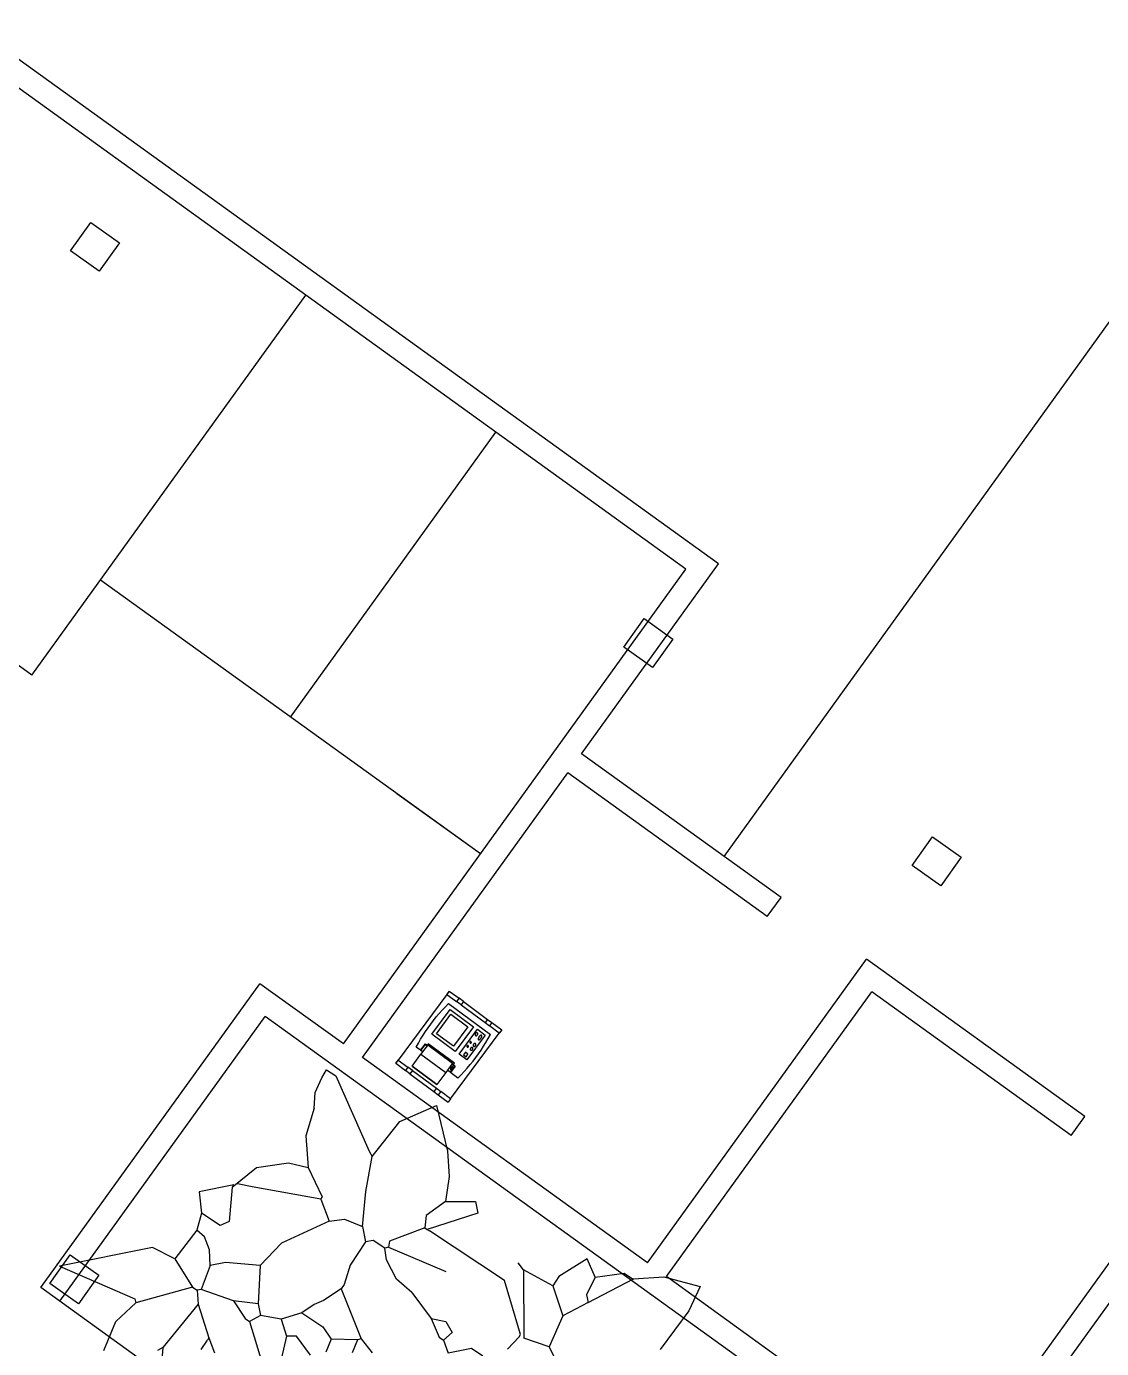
# Model space of a CAD drawing. Header units: metres. Extents: x 141303 to 146299, y 125960 to 127091.
# Drawn here: x 144671.75 to 144680.93, y 126052.54 to 126063.83 of the extents above; entities that cross this region are included whole.
import ezdxf

# ---------------------------------------------------------------- set-up
doc = ezdxf.new("R2010")
doc.units = ezdxf.units.M
doc.header["$MEASUREMENT"] = 0
for name, color, linetype in [('Edges', 7, 'Continuous'), ('FURNITURE', 6, 'Continuous'), ('Plants', 92, 'Continuous')]:
    doc.layers.add(name, color=color, linetype=linetype)
doc.layers.add('new column', color=4, linetype='Continuous', lineweight=25)
doc.layers.add('NVMI_WALL', color=7, linetype='Continuous', lineweight=30)
doc.layers.get('0').off()

# ---------------------------------------------------------------- blocks, each defined once
blk = doc.blocks.new('ECG Machine pl')
at = {"layer": 'Edges'}
for p, q in [((0.9815, 2.0533), (0.9815, 2.053)), ((1.0069, 2.0533), (0.9815, 2.0533)), ((1.0069, 2.053), (0.9815, 2.053)), ((0.9815, 2.053), (0.9815, 1.9775)), ((1.0069, 2.0533), (1.0069, 2.053)), ((1.0069, 2.053), (1.0069, 2.0521)), ((1.5106, 2.0521), (1.0069, 2.0521)), ((1.0069, 2.0521), (1.0069, 1.9775)), ((1.5106, 2.0533), (1.5106, 2.053)), ((1.536, 2.0533), (1.5106, 2.0533)), ((1.536, 2.053), (1.5106, 2.053)), ((1.5106, 2.053), (1.5106, 2.0521)), ((1.5106, 2.0521), (1.5106, 1.9775)), ((1.536, 2.0533), (1.536, 2.053)), ((1.536, 2.053), (1.536, 1.9775)), ((1.0069, 1.9775), (0.9815, 1.9775)), ((0.9815, 1.9436), (0.9815, 1.9775)), ((1.0069, 1.9436), (1.0069, 1.9775)), ((1.0274, 1.7716), (1.0274, 1.9616)), ((1.0274, 1.9616), (1.0275, 1.9616)), ((1.0275, 1.9616), (1.0275, 1.7716)), ((1.0275, 1.9616), (1.1198, 1.9616)), ((1.1198, 1.9616), (1.1198, 1.7716)), ((1.1369, 1.9616), (1.1198, 1.9616)), ((1.1369, 2.0108), (1.1647, 2.0147)), ((1.1369, 1.9778), (1.1369, 2.0108)), ((1.1369, 1.9748), (1.1369, 1.9778)), ((1.1369, 1.9778), (1.1869, 1.9778)), ((1.1369, 1.9616), (1.1369, 1.9748)), ((1.1369, 1.9748), (1.1839, 1.9748)), ((1.1839, 1.9616), (1.1369, 1.9616)), ((1.1647, 2.0147), (1.1925, 2.0179)), ((1.1839, 1.9748), (1.1839, 1.9616)), ((1.1869, 1.9616), (1.1839, 1.9616)), ((1.1869, 1.9778), (1.1869, 1.9623)), ((1.1969, 1.9623), (1.1869, 1.9623)), ((1.1869, 1.9623), (1.1869, 1.9616)), ((1.1911, 1.9616), (1.1869, 1.9616)), ((1.1911, 1.9616), (1.1911, 1.7716)), ((1.1925, 2.0179), (1.2204, 2.0204)), ((1.1969, 1.7623), (1.1969, 1.9623)), ((1.2204, 2.0204), (1.2484, 2.0222)), ((1.2484, 2.0222), (1.2764, 2.0233)), ((1.258, 1.9809), (1.448, 1.9809)), ((1.258, 1.8009), (1.258, 1.9809)), ((1.2764, 2.0233), (1.3044, 2.0236)), ((1.2775, 1.8298), (1.2775, 1.9595)), ((1.2775, 1.9595), (1.4275, 1.9595)), ((1.3044, 2.0236), (1.3324, 2.0233)), ((1.3324, 2.0233), (1.3604, 2.0222)), ((1.3604, 2.0222), (1.3884, 2.0204)), ((1.3884, 2.0204), (1.4163, 2.0179)), ((1.4163, 2.0179), (1.4442, 2.0147)), ((1.4275, 1.9595), (1.4275, 1.8298)), ((1.4442, 2.0147), (1.4719, 2.0108)), ((1.448, 1.9809), (1.448, 1.8009)), ((1.4719, 2.0108), (1.4719, 1.6902)), ((1.536, 1.9775), (1.5106, 1.9775)), ((1.5106, 1.9436), (1.5106, 1.9775)), ((1.536, 1.9436), (1.536, 1.9775)), ((0.9815, 1.9436), (0.9815, 1.76)), ((1.0069, 1.9436), (0.9815, 1.9436)), ((1.0069, 1.9436), (1.0069, 1.76)), ((1.5106, 1.9436), (1.5106, 1.76)), ((1.536, 1.9436), (1.5106, 1.9436)), ((1.536, 1.9436), (1.536, 1.76)), ((1.448, 1.8009), (1.258, 1.8009)), ((1.4275, 1.8298), (1.2775, 1.8298)), ((1.2775, 1.8297), (1.2775, 1.8298)), ((1.4275, 1.8297), (1.2775, 1.8297)), ((1.4275, 1.8298), (1.4275, 1.8297)), ((1.0069, 1.76), (0.9815, 1.76)), ((0.9815, 1.76), (0.9815, 1.7262)), ((1.0069, 1.7262), (0.9815, 1.7262)), ((0.9815, 1.7262), (0.9815, 1.6507)), ((1.0069, 1.76), (1.0069, 1.7262)), ((1.0069, 1.6516), (1.0069, 1.7262)), ((1.0275, 1.7716), (1.0274, 1.7716)), ((1.1198, 1.7716), (1.0275, 1.7716)), ((1.1369, 1.7716), (1.1198, 1.7716)), ((1.1369, 1.7508), (1.1369, 1.7716)), ((1.1839, 1.7716), (1.1369, 1.7716)), ((1.1369, 1.7478), (1.1369, 1.7508)), ((1.1839, 1.7508), (1.1369, 1.7508)), ((1.1369, 1.6902), (1.1369, 1.7478)), ((1.1869, 1.7478), (1.1369, 1.7478)), ((1.1839, 1.7716), (1.1839, 1.7508)), ((1.1869, 1.7716), (1.1839, 1.7716)), ((1.1869, 1.7716), (1.1869, 1.7623)), ((1.1911, 1.7716), (1.1869, 1.7716)), ((1.1869, 1.7623), (1.1969, 1.7623)), ((1.1869, 1.7623), (1.1869, 1.7478)), ((1.2603, 1.7131), (1.2603, 1.7731)), ((1.2603, 1.7731), (1.4503, 1.7731)), ((1.4503, 1.7131), (1.2603, 1.7131)), ((1.2717, 1.7484), (1.2717, 1.7284)), ((1.2917, 1.7484), (1.2717, 1.7484)), ((1.2717, 1.7284), (1.2917, 1.7284)), ((1.2917, 1.7284), (1.2917, 1.7484)), ((1.4503, 1.7731), (1.4503, 1.7131)), ((1.536, 1.76), (1.5106, 1.76)), ((1.5106, 1.76), (1.5106, 1.7262)), ((1.536, 1.7262), (1.5106, 1.7262)), ((1.5106, 1.6516), (1.5106, 1.7262)), ((1.536, 1.76), (1.536, 1.7262)), ((1.536, 1.7262), (1.536, 1.6507)), ((1.0069, 1.6507), (0.9815, 1.6507)), ((0.9815, 1.6504), (0.9815, 1.6507)), ((1.0069, 1.6504), (0.9815, 1.6504)), ((1.0069, 1.6516), (1.5106, 1.6516)), ((1.0069, 1.6507), (1.0069, 1.6516)), ((1.0069, 1.6504), (1.0069, 1.6507)), ((1.1369, 1.6902), (1.1647, 1.6864)), ((1.1647, 1.6864), (1.1925, 1.6832)), ((1.1925, 1.6832), (1.2204, 1.6808)), ((1.2204, 1.6808), (1.2484, 1.679)), ((1.2484, 1.679), (1.2764, 1.678)), ((1.2764, 1.678), (1.3044, 1.6776)), ((1.3044, 1.6776), (1.3324, 1.678)), ((1.3324, 1.678), (1.3604, 1.679)), ((1.3604, 1.679), (1.3884, 1.6808)), ((1.3884, 1.6808), (1.4163, 1.6832)), ((1.4163, 1.6832), (1.4442, 1.6864)), ((1.4442, 1.6864), (1.4719, 1.6902)), ((1.5106, 1.6507), (1.5106, 1.6516)), ((1.536, 1.6507), (1.5106, 1.6507)), ((1.5106, 1.6504), (1.5106, 1.6507)), ((1.5167, 1.6504), (1.5106, 1.6504)), ((1.536, 1.6504), (1.5167, 1.6504)), ((1.536, 1.6504), (1.536, 1.6507))]:
    blk.add_line(p, q, dxfattribs=at)
for points in [[(1.1656, 1.7628), (1.1646, 1.7629), (1.1637, 1.7629), (1.1629, 1.7629), (1.1622, 1.7629), (1.1615, 1.7629), (1.161, 1.7628), (1.1605, 1.7628), (1.16, 1.7628), (1.1596, 1.7627), (1.1592, 1.7627), (1.1588, 1.7626), (1.1584, 1.7625), (1.158, 1.7625), (1.1577, 1.7624), (1.1574, 1.7623), (1.157, 1.7623), (1.1567, 1.7622), (1.1564, 1.7621), (1.1561, 1.762), (1.1558, 1.7619), (1.1555, 1.7618), (1.1552, 1.7617), (1.155, 1.7616), (1.1547, 1.7615), (1.1544, 1.7614), (1.1542, 1.7612), (1.154, 1.7611), (1.1537, 1.761), (1.1535, 1.7609), (1.1533, 1.7607), (1.1531, 1.7606), (1.1529, 1.7604), (1.1527, 1.7603), (1.1526, 1.7602), (1.1524, 1.76), (1.1523, 1.7599), (1.1521, 1.7597), (1.152, 1.7596), (1.1519, 1.7594), (1.1518, 1.7593), (1.1517, 1.7591), (1.1516, 1.7589), (1.1516, 1.7588), (1.1515, 1.7586), (1.1515, 1.7585), (1.1514, 1.7583), (1.1514, 1.7581), (1.1514, 1.758), (1.1514, 1.7578), (1.1514, 1.7576), (1.1515, 1.7575), (1.1515, 1.7573), (1.1516, 1.7572), (1.1516, 1.757), (1.1517, 1.7568), (1.1518, 1.7567), (1.1519, 1.7565), (1.152, 1.7564), (1.1521, 1.7562), (1.1523, 1.7561), (1.1524, 1.7559), (1.1526, 1.7558), (1.1527, 1.7556), (1.1529, 1.7555), (1.1531, 1.7554), (1.1533, 1.7552), (1.1535, 1.7551), (1.1537, 1.755), (1.154, 1.7548), (1.1542, 1.7547), (1.1544, 1.7546), (1.1547, 1.7545), (1.155, 1.7544), (1.1552, 1.7543), (1.1555, 1.7542), (1.1558, 1.7541), (1.1561, 1.754), (1.1564, 1.7539), (1.1567, 1.7538), (1.157, 1.7537), (1.1574, 1.7536), (1.1577, 1.7535), (1.158, 1.7535), (1.1584, 1.7534), (1.1587, 1.7533), (1.1591, 1.7533), (1.1594, 1.7532), (1.1598, 1.7532), (1.1601, 1.7532), (1.1605, 1.7531), (1.1608, 1.7531), (1.1612, 1.7531), (1.1616, 1.7531), (1.1619, 1.753), (1.1623, 1.753), (1.1627, 1.753), (1.163, 1.753), (1.1634, 1.753), (1.1638, 1.7531), (1.1642, 1.7531), (1.1646, 1.7531), (1.165, 1.7531), (1.1654, 1.7532), (1.1658, 1.7532), (1.1663, 1.7533), (1.1668, 1.7534), (1.1673, 1.7535), (1.1678, 1.7536), (1.1685, 1.7537), (1.1691, 1.7539), (1.1699, 1.7542), (1.1707, 1.7544)], [(1.1707, 1.7544), (1.1714, 1.7548), (1.1719, 1.7551), (1.1723, 1.7554), (1.1727, 1.7557), (1.1729, 1.756), (1.1731, 1.7562), (1.1733, 1.7564), (1.1735, 1.7566), (1.1736, 1.7568), (1.1737, 1.757), (1.1738, 1.7571), (1.1738, 1.7573), (1.1739, 1.7575), (1.1739, 1.7576), (1.1739, 1.7578), (1.1739, 1.758), (1.1739, 1.7581), (1.1739, 1.7583), (1.1739, 1.7585), (1.1738, 1.7586), (1.1738, 1.7588), (1.1737, 1.7589), (1.1737, 1.7591), (1.1736, 1.7593), (1.1735, 1.7594), (1.1733, 1.7596), (1.1732, 1.7597), (1.1731, 1.7599), (1.1729, 1.76), (1.1728, 1.7602), (1.1726, 1.7603), (1.1724, 1.7604), (1.1722, 1.7606), (1.172, 1.7607), (1.1718, 1.7609), (1.1716, 1.761), (1.1713, 1.7611), (1.1711, 1.7613), (1.1708, 1.7614), (1.1704, 1.7615), (1.1701, 1.7617), (1.1697, 1.7618), (1.1693, 1.762), (1.1687, 1.7621), (1.1681, 1.7623), (1.1674, 1.7624), (1.1666, 1.7626), (1.1656, 1.7628)], [(1.3367, 1.7366), (1.3358, 1.7368), (1.335, 1.737), (1.3344, 1.7372), (1.3338, 1.7373), (1.3332, 1.7374), (1.3327, 1.7374), (1.3323, 1.7374), (1.3319, 1.7375), (1.3315, 1.7375), (1.3311, 1.7375), (1.3307, 1.7374), (1.3304, 1.7374), (1.3301, 1.7374), (1.3297, 1.7373), (1.3294, 1.7373), (1.3291, 1.7372), (1.3288, 1.7372), (1.3285, 1.7371), (1.3282, 1.737), (1.3279, 1.7369), (1.3276, 1.7368), (1.3273, 1.7367), (1.327, 1.7366), (1.3267, 1.7365), (1.3264, 1.7364), (1.3262, 1.7362), (1.3259, 1.7361), (1.3256, 1.7359), (1.3254, 1.7358), (1.3251, 1.7356), (1.3249, 1.7355), (1.3247, 1.7353), (1.3244, 1.7351), (1.3242, 1.735), (1.324, 1.7348), (1.3238, 1.7346), (1.3236, 1.7344), (1.3234, 1.7342), (1.3233, 1.734), (1.3231, 1.7338), (1.3229, 1.7336), (1.3228, 1.7333), (1.3227, 1.7331), (1.3225, 1.7329), (1.3224, 1.7326), (1.3223, 1.7324), (1.3222, 1.7321), (1.3221, 1.7318), (1.322, 1.7315), (1.3219, 1.7312), (1.3219, 1.7308), (1.3218, 1.7304), (1.3218, 1.7299), (1.3218, 1.7294), (1.3219, 1.7288), (1.322, 1.7281)], [(1.322, 1.7281), (1.3224, 1.7275), (1.3227, 1.7269), (1.323, 1.7265), (1.3234, 1.7261), (1.3237, 1.7257), (1.324, 1.7254), (1.3243, 1.7252), (1.3245, 1.725), (1.3248, 1.7247), (1.3251, 1.7245), (1.3254, 1.7244), (1.3256, 1.7242), (1.3259, 1.724), (1.3262, 1.7239), (1.3264, 1.7238), (1.3267, 1.7236), (1.327, 1.7235), (1.3273, 1.7234), (1.3276, 1.7233), (1.3279, 1.7232), (1.3282, 1.7231), (1.3285, 1.723), (1.3288, 1.723), (1.3291, 1.7229), (1.3294, 1.7228), (1.3297, 1.7228), (1.3301, 1.7227), (1.3304, 1.7227), (1.3307, 1.7227), (1.331, 1.7227), (1.3313, 1.7227), (1.3317, 1.7226), (1.332, 1.7227), (1.3323, 1.7227), (1.3326, 1.7227), (1.333, 1.7227), (1.3333, 1.7227), (1.3336, 1.7228), (1.3339, 1.7228), (1.3342, 1.7229), (1.3345, 1.723), (1.3348, 1.723), (1.3351, 1.7231), (1.3354, 1.7232), (1.3357, 1.7233), (1.336, 1.7234), (1.3363, 1.7235), (1.3366, 1.7236), (1.3369, 1.7238), (1.3372, 1.7239), (1.3374, 1.724), (1.3377, 1.7242), (1.3379, 1.7243), (1.3382, 1.7245), (1.3384, 1.7247), (1.3387, 1.7248), (1.3389, 1.725), (1.3391, 1.7252), (1.3393, 1.7254), (1.3395, 1.7256), (1.3397, 1.7257), (1.3399, 1.7259), (1.3401, 1.7261), (1.3402, 1.7264), (1.3404, 1.7266), (1.3405, 1.7268), (1.3407, 1.727), (1.3408, 1.7272), (1.3409, 1.7275), (1.341, 1.7277), (1.3411, 1.7279), (1.3412, 1.7281), (1.3413, 1.7284), (1.3414, 1.7286), (1.3414, 1.7289), (1.3415, 1.7291), (1.3415, 1.7293), (1.3415, 1.7296), (1.3415, 1.7298), (1.3415, 1.7301), (1.3415, 1.7303), (1.3415, 1.7305), (1.3415, 1.7308), (1.3415, 1.731), (1.3414, 1.7313), (1.3414, 1.7315), (1.3413, 1.7317), (1.3412, 1.732), (1.3411, 1.7322), (1.341, 1.7324), (1.3409, 1.7327), (1.3408, 1.7329), (1.3406, 1.7332), (1.3405, 1.7334), (1.3403, 1.7336), (1.3401, 1.7339), (1.3399, 1.7342), (1.3396, 1.7344), (1.3393, 1.7347), (1.3389, 1.735), (1.3385, 1.7354), (1.338, 1.7357), (1.3374, 1.7361), (1.3367, 1.7366)], [(1.331, 1.7634), (1.3305, 1.7634), (1.3301, 1.7635), (1.3298, 1.7635), (1.3295, 1.7635), (1.3292, 1.7635), (1.329, 1.7634), (1.3287, 1.7634), (1.3285, 1.7633), (1.3283, 1.7633), (1.3282, 1.7632), (1.328, 1.7632), (1.3278, 1.7631), (1.3277, 1.7631), (1.3275, 1.763), (1.3274, 1.7629), (1.3272, 1.7628), (1.3271, 1.7628), (1.327, 1.7627), (1.3268, 1.7626), (1.3267, 1.7625), (1.3266, 1.7624), (1.3264, 1.7623), (1.3263, 1.7622), (1.3262, 1.7621), (1.3261, 1.7619), (1.326, 1.7618), (1.3259, 1.7617), (1.3258, 1.7616), (1.3257, 1.7614), (1.3256, 1.7613), (1.3255, 1.7612), (1.3254, 1.761), (1.3253, 1.7609), (1.3253, 1.7607), (1.3252, 1.7606), (1.3251, 1.7605), (1.3251, 1.7603), (1.325, 1.7601), (1.325, 1.76), (1.3249, 1.7598), (1.3249, 1.7597), (1.3249, 1.7595), (1.3248, 1.7594), (1.3248, 1.7592), (1.3248, 1.759), (1.3248, 1.7588), (1.3248, 1.7587), (1.3248, 1.7585), (1.3248, 1.7582), (1.3248, 1.758), (1.3248, 1.7578), (1.3249, 1.7575), (1.325, 1.7572), (1.3251, 1.7569), (1.3252, 1.7565), (1.3254, 1.7561)], [(1.3254, 1.7561), (1.3257, 1.7557), (1.3259, 1.7554), (1.3262, 1.7551), (1.3264, 1.7549), (1.3266, 1.7547), (1.3268, 1.7546), (1.327, 1.7545), (1.3271, 1.7543), (1.3273, 1.7542), (1.3275, 1.7542), (1.3276, 1.7541), (1.3278, 1.754), (1.328, 1.7539), (1.3281, 1.7539), (1.3283, 1.7538), (1.3284, 1.7538), (1.3286, 1.7537), (1.3287, 1.7537), (1.3289, 1.7537), (1.3291, 1.7537), (1.3292, 1.7536), (1.3294, 1.7536), (1.3295, 1.7536), (1.3297, 1.7536), (1.3299, 1.7536), (1.33, 1.7536), (1.3302, 1.7536), (1.3304, 1.7537), (1.3305, 1.7537), (1.3307, 1.7537), (1.3308, 1.7537), (1.331, 1.7538), (1.3311, 1.7538), (1.3313, 1.7539), (1.3315, 1.7539), (1.3316, 1.754), (1.3318, 1.7541), (1.3319, 1.7542), (1.3321, 1.7542), (1.3323, 1.7543), (1.3324, 1.7545), (1.3326, 1.7546), (1.3328, 1.7547), (1.333, 1.7549), (1.3332, 1.7551), (1.3335, 1.7554), (1.3338, 1.7557), (1.334, 1.7561)], [(1.334, 1.7561), (1.3342, 1.7565), (1.3343, 1.7569), (1.3344, 1.7572), (1.3345, 1.7575), (1.3346, 1.7578), (1.3346, 1.758), (1.3346, 1.7582), (1.3346, 1.7585), (1.3346, 1.7587), (1.3346, 1.7588), (1.3346, 1.759), (1.3346, 1.7592), (1.3346, 1.7594), (1.3346, 1.7595), (1.3345, 1.7597), (1.3345, 1.7598), (1.3344, 1.76), (1.3344, 1.7601), (1.3343, 1.7603), (1.3343, 1.7605), (1.3342, 1.7606), (1.3341, 1.7607), (1.3341, 1.7609), (1.334, 1.761), (1.3339, 1.7612), (1.3338, 1.7613), (1.3337, 1.7614), (1.3336, 1.7616), (1.3335, 1.7617), (1.3334, 1.7618), (1.3333, 1.762), (1.3331, 1.7621), (1.333, 1.7623), (1.3328, 1.7624), (1.3326, 1.7626), (1.3324, 1.7627), (1.3321, 1.7629), (1.3318, 1.763), (1.3314, 1.7632), (1.331, 1.7634)], [(1.3634, 1.7627), (1.363, 1.7629), (1.3627, 1.7632), (1.3624, 1.7634), (1.3621, 1.7635), (1.3619, 1.7636), (1.3617, 1.7637), (1.3614, 1.7638), (1.3612, 1.7639), (1.3611, 1.7639), (1.3609, 1.764), (1.3607, 1.764), (1.3605, 1.764), (1.3604, 1.764), (1.3602, 1.7641), (1.36, 1.7641), (1.3599, 1.7641), (1.3597, 1.7641), (1.3595, 1.7641), (1.3594, 1.764), (1.3592, 1.764), (1.3591, 1.764), (1.3589, 1.764), (1.3587, 1.7639), (1.3586, 1.7639), (1.3584, 1.7639), (1.3583, 1.7638), (1.3581, 1.7638), (1.358, 1.7637), (1.3578, 1.7636), (1.3577, 1.7636), (1.3575, 1.7635), (1.3574, 1.7634), (1.3573, 1.7633), (1.3571, 1.7632), (1.357, 1.7631), (1.3569, 1.7631), (1.3567, 1.763), (1.3566, 1.7628), (1.3565, 1.7627), (1.3564, 1.7626), (1.3563, 1.7625), (1.3562, 1.7624), (1.356, 1.7623), (1.3559, 1.7621), (1.3559, 1.762), (1.3558, 1.7619), (1.3557, 1.7617), (1.3556, 1.7616), (1.3555, 1.7615), (1.3554, 1.7613), (1.3554, 1.7612), (1.3553, 1.761), (1.3552, 1.7609), (1.3552, 1.7607), (1.3551, 1.7606), (1.3551, 1.7604), (1.3551, 1.7603), (1.355, 1.7601), (1.355, 1.7599), (1.355, 1.7598), (1.3549, 1.7596), (1.3549, 1.7595), (1.3549, 1.7593), (1.3549, 1.7591), (1.3549, 1.759), (1.3549, 1.7588), (1.3549, 1.7586), (1.355, 1.7585), (1.355, 1.7583), (1.355, 1.7582), (1.3551, 1.758), (1.3551, 1.7579), (1.3551, 1.7577), (1.3552, 1.7575), (1.3552, 1.7574), (1.3553, 1.7572), (1.3554, 1.7571), (1.3555, 1.7569), (1.3556, 1.7567), (1.3557, 1.7566), (1.3558, 1.7564), (1.3559, 1.7562), (1.356, 1.756), (1.3562, 1.7558), (1.3564, 1.7556), (1.3567, 1.7553), (1.357, 1.7551), (1.3574, 1.7548)], [(1.3574, 1.7548), (1.3578, 1.7546), (1.3582, 1.7545), (1.3585, 1.7544), (1.3588, 1.7543), (1.3591, 1.7543), (1.3593, 1.7542), (1.3596, 1.7542), (1.3598, 1.7542), (1.36, 1.7542), (1.3601, 1.7542), (1.3603, 1.7542), (1.3605, 1.7542), (1.3607, 1.7543), (1.3608, 1.7543), (1.361, 1.7543), (1.3611, 1.7544), (1.3613, 1.7544), (1.3615, 1.7544), (1.3616, 1.7545), (1.3618, 1.7546), (1.3619, 1.7546), (1.3621, 1.7547), (1.3622, 1.7548), (1.3623, 1.7548), (1.3625, 1.7549), (1.3626, 1.755), (1.3627, 1.7551), (1.3629, 1.7552), (1.363, 1.7553), (1.3631, 1.7554), (1.3632, 1.7555), (1.3634, 1.7556), (1.3635, 1.7558), (1.3636, 1.7559), (1.3637, 1.756), (1.3638, 1.7561), (1.3639, 1.7563), (1.364, 1.7564), (1.3641, 1.7565), (1.3641, 1.7567), (1.3642, 1.7568), (1.3643, 1.7569), (1.3644, 1.7571), (1.3644, 1.7572), (1.3645, 1.7574), (1.3645, 1.7575), (1.3646, 1.7577), (1.3646, 1.7579), (1.3647, 1.758), (1.3647, 1.7582), (1.3647, 1.7583), (1.3648, 1.7585), (1.3648, 1.7586), (1.3648, 1.7588), (1.3648, 1.759), (1.3648, 1.7591), (1.3648, 1.7593), (1.3648, 1.7595), (1.3648, 1.7596), (1.3648, 1.7598), (1.3647, 1.76), (1.3647, 1.7601), (1.3647, 1.7603), (1.3646, 1.7605), (1.3645, 1.7607), (1.3645, 1.7609), (1.3644, 1.7611), (1.3642, 1.7614), (1.3641, 1.7617), (1.3639, 1.762), (1.3637, 1.7623), (1.3634, 1.7627)], [(1.412, 1.762), (1.4119, 1.7613), (1.4118, 1.7607), (1.4118, 1.7602), (1.4118, 1.7597), (1.4119, 1.7593), (1.4119, 1.7589), (1.412, 1.7586), (1.4121, 1.7583), (1.4122, 1.758), (1.4123, 1.7577), (1.4124, 1.7575), (1.4125, 1.7572), (1.4127, 1.757), (1.4128, 1.7568), (1.4129, 1.7566), (1.4131, 1.7564), (1.4133, 1.7561), (1.4134, 1.7559), (1.4136, 1.7557), (1.4138, 1.7556), (1.414, 1.7554), (1.4142, 1.7552), (1.4144, 1.755), (1.4147, 1.7548), (1.4149, 1.7547), (1.4151, 1.7545), (1.4154, 1.7543), (1.4156, 1.7542), (1.4159, 1.754), (1.4162, 1.7539), (1.4164, 1.7538), (1.4167, 1.7536), (1.417, 1.7535), (1.4173, 1.7534), (1.4176, 1.7533), (1.4179, 1.7532), (1.4182, 1.7531), (1.4185, 1.753), (1.4188, 1.753), (1.4191, 1.7529), (1.4194, 1.7528), (1.4197, 1.7528), (1.4201, 1.7527), (1.4204, 1.7527), (1.4207, 1.7527), (1.421, 1.7527), (1.4213, 1.7527), (1.4217, 1.7526), (1.422, 1.7527), (1.4223, 1.7527), (1.4226, 1.7527), (1.423, 1.7527), (1.4233, 1.7528), (1.4237, 1.7528), (1.424, 1.7529), (1.4244, 1.753), (1.4248, 1.7531), (1.4252, 1.7532), (1.4257, 1.7533), (1.4262, 1.7535), (1.4267, 1.7537), (1.4273, 1.754), (1.428, 1.7544), (1.4287, 1.7548)], [(1.4287, 1.7548), (1.4293, 1.7553), (1.4297, 1.7558), (1.4301, 1.7563), (1.4304, 1.7567), (1.4307, 1.757), (1.4308, 1.7574), (1.431, 1.7577), (1.4311, 1.758), (1.4312, 1.7583), (1.4313, 1.7586), (1.4314, 1.7588), (1.4315, 1.7591), (1.4315, 1.7593), (1.4315, 1.7596), (1.4315, 1.7598), (1.4315, 1.7601), (1.4315, 1.7603), (1.4315, 1.7605), (1.4315, 1.7608), (1.4315, 1.761), (1.4314, 1.7613), (1.4314, 1.7615), (1.4313, 1.7617), (1.4312, 1.762), (1.4311, 1.7622), (1.431, 1.7624), (1.4309, 1.7627), (1.4308, 1.7629), (1.4307, 1.7631), (1.4305, 1.7633), (1.4304, 1.7636), (1.4302, 1.7638), (1.4301, 1.764), (1.4299, 1.7642), (1.4297, 1.7644), (1.4295, 1.7646), (1.4293, 1.7648), (1.4291, 1.765), (1.4289, 1.7651), (1.4287, 1.7653), (1.4284, 1.7655), (1.4282, 1.7656), (1.4279, 1.7658), (1.4277, 1.7659), (1.4274, 1.7661), (1.4272, 1.7662), (1.4269, 1.7664), (1.4266, 1.7665), (1.4263, 1.7666), (1.426, 1.7667), (1.4257, 1.7668), (1.4254, 1.7669), (1.4251, 1.767), (1.4248, 1.7671), (1.4245, 1.7672), (1.4242, 1.7672), (1.4239, 1.7673), (1.4236, 1.7673), (1.4233, 1.7674), (1.423, 1.7674), (1.4226, 1.7674), (1.4223, 1.7675), (1.422, 1.7675), (1.4217, 1.7675), (1.4213, 1.7675), (1.421, 1.7675), (1.4207, 1.7674), (1.4204, 1.7674), (1.4201, 1.7674), (1.4197, 1.7673), (1.4194, 1.7673), (1.4191, 1.7672), (1.4188, 1.7672), (1.4185, 1.7671), (1.4182, 1.767), (1.4179, 1.7669), (1.4176, 1.7668), (1.4173, 1.7667), (1.417, 1.7666), (1.4167, 1.7665), (1.4164, 1.7664), (1.4162, 1.7662), (1.4159, 1.7661), (1.4156, 1.7659), (1.4154, 1.7658), (1.4151, 1.7656), (1.4148, 1.7654), (1.4145, 1.7652), (1.4143, 1.7649), (1.414, 1.7647), (1.4137, 1.7644), (1.4134, 1.764), (1.413, 1.7636), (1.4127, 1.7632), (1.4124, 1.7626), (1.412, 1.762)]]:
    blk.add_lwpolyline(points, dxfattribs=at)
for points in [[(1.3702, 1.7338), (1.3701, 1.734), (1.3699, 1.7342), (1.3697, 1.7344), (1.3695, 1.7346), (1.3693, 1.7348), (1.3691, 1.735), (1.3689, 1.7351), (1.3687, 1.7353), (1.3684, 1.7355), (1.3682, 1.7356), (1.3679, 1.7358), (1.3677, 1.7359), (1.3674, 1.7361), (1.3672, 1.7362), (1.3669, 1.7364), (1.3666, 1.7365), (1.3663, 1.7366), (1.366, 1.7367), (1.3657, 1.7368), (1.3654, 1.7369), (1.3651, 1.737), (1.3648, 1.7371), (1.3645, 1.7372), (1.3642, 1.7372), (1.3639, 1.7373), (1.3636, 1.7373), (1.3633, 1.7374), (1.363, 1.7374), (1.3626, 1.7374), (1.3623, 1.7375), (1.362, 1.7375), (1.3617, 1.7375), (1.3613, 1.7375), (1.361, 1.7375), (1.3607, 1.7374), (1.3604, 1.7374), (1.3601, 1.7374), (1.3597, 1.7373), (1.3594, 1.7373), (1.3591, 1.7372), (1.3588, 1.7372), (1.3585, 1.7371), (1.3582, 1.737), (1.3579, 1.7369), (1.3576, 1.7368), (1.3573, 1.7367), (1.357, 1.7366), (1.3567, 1.7365), (1.3564, 1.7364), (1.3562, 1.7362), (1.3559, 1.7361), (1.3556, 1.7359), (1.3554, 1.7358), (1.3551, 1.7356), (1.3549, 1.7355), (1.3547, 1.7353), (1.3544, 1.7351), (1.3542, 1.735), (1.354, 1.7348), (1.3538, 1.7346), (1.3536, 1.7344), (1.3534, 1.7342), (1.3533, 1.734), (1.3531, 1.7338), (1.3529, 1.7336), (1.3528, 1.7333), (1.3527, 1.7331), (1.3525, 1.7329), (1.3524, 1.7327), (1.3523, 1.7324), (1.3522, 1.7322), (1.3521, 1.732), (1.352, 1.7317), (1.352, 1.7315), (1.3519, 1.7313), (1.3519, 1.731), (1.3518, 1.7308), (1.3518, 1.7305), (1.3518, 1.7303), (1.3518, 1.7301), (1.3518, 1.7298), (1.3518, 1.7296), (1.3518, 1.7293), (1.3519, 1.7291), (1.3519, 1.7289), (1.352, 1.7286), (1.352, 1.7284), (1.3521, 1.7281), (1.3522, 1.7279), (1.3523, 1.7277), (1.3524, 1.7275), (1.3525, 1.7272), (1.3527, 1.727), (1.3528, 1.7268), (1.3529, 1.7266), (1.3531, 1.7264), (1.3533, 1.7261), (1.3534, 1.7259), (1.3536, 1.7257), (1.3538, 1.7256), (1.354, 1.7254), (1.3542, 1.7252), (1.3544, 1.725), (1.3547, 1.7248), (1.3549, 1.7247), (1.3551, 1.7245), (1.3554, 1.7243), (1.3556, 1.7242), (1.3559, 1.724), (1.3562, 1.7239), (1.3564, 1.7238), (1.3567, 1.7236), (1.357, 1.7235), (1.3573, 1.7234), (1.3576, 1.7233), (1.3579, 1.7232), (1.3582, 1.7231), (1.3585, 1.723), (1.3588, 1.723), (1.3591, 1.7229), (1.3594, 1.7228), (1.3597, 1.7228), (1.3601, 1.7227), (1.3604, 1.7227), (1.3607, 1.7227), (1.361, 1.7227), (1.3613, 1.7227), (1.3617, 1.7226), (1.362, 1.7227), (1.3623, 1.7227), (1.3626, 1.7227), (1.363, 1.7227), (1.3633, 1.7227), (1.3636, 1.7228), (1.3639, 1.7228), (1.3642, 1.7229), (1.3645, 1.723), (1.3648, 1.723), (1.3651, 1.7231), (1.3654, 1.7232), (1.3657, 1.7233), (1.366, 1.7234), (1.3663, 1.7235), (1.3666, 1.7236), (1.3669, 1.7238), (1.3672, 1.7239), (1.3674, 1.724), (1.3677, 1.7242), (1.3679, 1.7243), (1.3682, 1.7245), (1.3684, 1.7247), (1.3687, 1.7248), (1.3689, 1.725), (1.3691, 1.7252), (1.3693, 1.7254), (1.3695, 1.7256), (1.3697, 1.7257), (1.3699, 1.7259), (1.3701, 1.7261), (1.3702, 1.7264), (1.3704, 1.7266), (1.3705, 1.7268), (1.3707, 1.727), (1.3708, 1.7272), (1.3709, 1.7275), (1.371, 1.7277), (1.3711, 1.7279), (1.3712, 1.7281), (1.3713, 1.7284), (1.3714, 1.7286), (1.3714, 1.7289), (1.3715, 1.7291), (1.3715, 1.7293), (1.3715, 1.7296), (1.3715, 1.7298), (1.3715, 1.7301), (1.3715, 1.7303), (1.3715, 1.7305), (1.3715, 1.7308), (1.3715, 1.731), (1.3714, 1.7313), (1.3714, 1.7315), (1.3713, 1.7317), (1.3712, 1.732), (1.3711, 1.7322), (1.371, 1.7324), (1.3709, 1.7327), (1.3708, 1.7329), (1.3707, 1.7331), (1.3705, 1.7333), (1.3704, 1.7336)], [(1.4019, 1.7301), (1.4019, 1.7298), (1.4019, 1.7296), (1.4019, 1.7293), (1.402, 1.7291), (1.4021, 1.7289), (1.4022, 1.7286), (1.4023, 1.7284), (1.4024, 1.7281), (1.4026, 1.7279), (1.4027, 1.7277), (1.4029, 1.7275), (1.4031, 1.7272), (1.4033, 1.727), (1.4036, 1.7268), (1.4038, 1.7266), (1.4041, 1.7264), (1.4044, 1.7261), (1.4047, 1.7259), (1.405, 1.7257), (1.4053, 1.7256), (1.4057, 1.7254), (1.406, 1.7252), (1.4064, 1.725), (1.4068, 1.7248), (1.4072, 1.7247), (1.4076, 1.7245), (1.408, 1.7243), (1.4084, 1.7242), (1.4089, 1.724), (1.4093, 1.7239), (1.4098, 1.7238), (1.4102, 1.7236), (1.4107, 1.7235), (1.4112, 1.7234), (1.4117, 1.7233), (1.4122, 1.7232), (1.4127, 1.7231), (1.4132, 1.723), (1.4137, 1.723), (1.4143, 1.7229), (1.4148, 1.7228), (1.4153, 1.7228), (1.4159, 1.7227), (1.4164, 1.7227), (1.417, 1.7227), (1.4175, 1.7227), (1.4181, 1.7227), (1.4186, 1.7226), (1.4192, 1.7227), (1.4197, 1.7227), (1.4203, 1.7227), (1.4208, 1.7227), (1.4213, 1.7227), (1.4219, 1.7228), (1.4224, 1.7228), (1.4229, 1.7229), (1.4235, 1.723), (1.424, 1.723), (1.4245, 1.7231), (1.425, 1.7232), (1.4255, 1.7233), (1.426, 1.7234), (1.4265, 1.7235), (1.427, 1.7236), (1.4275, 1.7238), (1.4279, 1.7239), (1.4284, 1.724), (1.4288, 1.7242), (1.4292, 1.7243), (1.4297, 1.7245), (1.4301, 1.7247), (1.4305, 1.7248), (1.4308, 1.725), (1.4312, 1.7252), (1.4316, 1.7254), (1.4319, 1.7256), (1.4322, 1.7257), (1.4325, 1.7259), (1.4328, 1.7261), (1.4331, 1.7264), (1.4334, 1.7266), (1.4336, 1.7268), (1.4339, 1.727), (1.4341, 1.7272), (1.4343, 1.7275), (1.4345, 1.7277), (1.4346, 1.7279), (1.4348, 1.7281), (1.4349, 1.7284), (1.435, 1.7286), (1.4351, 1.7289), (1.4352, 1.7291), (1.4353, 1.7293), (1.4353, 1.7296), (1.4354, 1.7298), (1.4354, 1.7301), (1.4354, 1.7303), (1.4353, 1.7305), (1.4353, 1.7308), (1.4352, 1.731), (1.4351, 1.7313), (1.435, 1.7315), (1.4349, 1.7317), (1.4348, 1.732), (1.4346, 1.7322), (1.4345, 1.7324), (1.4343, 1.7327), (1.4341, 1.7329), (1.4339, 1.7331), (1.4336, 1.7333), (1.4334, 1.7336), (1.4331, 1.7338), (1.4328, 1.734), (1.4325, 1.7342), (1.4322, 1.7344), (1.4319, 1.7346), (1.4316, 1.7348), (1.4312, 1.735), (1.4308, 1.7351), (1.4305, 1.7353), (1.4301, 1.7355), (1.4297, 1.7356), (1.4292, 1.7358), (1.4288, 1.7359), (1.4284, 1.7361), (1.4279, 1.7362), (1.4275, 1.7364), (1.427, 1.7365), (1.4265, 1.7366), (1.426, 1.7367), (1.4255, 1.7368), (1.425, 1.7369), (1.4245, 1.737), (1.424, 1.7371), (1.4235, 1.7372), (1.4229, 1.7372), (1.4224, 1.7373), (1.4219, 1.7373), (1.4213, 1.7374), (1.4208, 1.7374), (1.4203, 1.7374), (1.4197, 1.7375), (1.4192, 1.7375), (1.4186, 1.7375), (1.4181, 1.7375), (1.4175, 1.7375), (1.417, 1.7374), (1.4164, 1.7374), (1.4159, 1.7374), (1.4153, 1.7373), (1.4148, 1.7373), (1.4143, 1.7372), (1.4137, 1.7372), (1.4132, 1.7371), (1.4127, 1.737), (1.4122, 1.7369), (1.4117, 1.7368), (1.4112, 1.7367), (1.4107, 1.7366), (1.4102, 1.7365), (1.4098, 1.7364), (1.4093, 1.7362), (1.4089, 1.7361), (1.4084, 1.7359), (1.408, 1.7358), (1.4076, 1.7356), (1.4072, 1.7355), (1.4068, 1.7353), (1.4064, 1.7351), (1.406, 1.735), (1.4057, 1.7348), (1.4053, 1.7346), (1.405, 1.7344), (1.4047, 1.7342), (1.4044, 1.734), (1.4041, 1.7338), (1.4038, 1.7336), (1.4036, 1.7333), (1.4033, 1.7331), (1.4031, 1.7329), (1.4029, 1.7327), (1.4027, 1.7324), (1.4026, 1.7322), (1.4024, 1.732), (1.4023, 1.7317), (1.4022, 1.7315), (1.4021, 1.7313), (1.402, 1.731), (1.4019, 1.7308), (1.4019, 1.7305), (1.4019, 1.7303)]]:
    blk.add_lwpolyline(points, close=True, dxfattribs=at)
blk = doc.blocks.new('6')
at = {"layer": 'Plants'}
for p, q in [((6201.54, 14726.03), (6205.33, 14705.56)), ((6169.9, 14702.65), (6164.34, 14712.49)), ((6169.9, 14702.65), (6171.74, 14706.34)), ((6205.33, 14705.56), (6201.27, 14687.89)), ((6166.21, 14665.74), (6169.9, 14702.65)), ((6147.75, 14689.73), (6147.75, 14682.35)), ((6175.44, 14658.36), (6201.27, 14687.89)), ((6203.12, 14686.04), (6201.27, 14687.89)), ((6256.9, 14695.53), (6203.12, 14686.04)), ((6212.35, 14650.98), (6256.9, 14695.53)), ((6147.75, 14680.5), (6139.12, 14686.73)), ((6147.75, 14680.5), (6147.75, 14682.35)), ((6166.21, 14665.74), (6147.75, 14680.5)), ((6105.3, 14650.98), (6097.92, 14671.28)), ((6131.14, 14656.51), (6108.99, 14674.97)), ((6171.74, 14658.36), (6166.21, 14665.74)), ((6085, 14652.82), (6099.76, 14647.28)), ((6127.45, 14649.13), (6131.14, 14656.51)), ((6134.83, 14656.51), (6131.14, 14656.51)), ((6147.75, 14650.98), (6134.83, 14656.51)), ((6147.75, 14650.98), (6169.9, 14656.51)), ((6169.9, 14656.51), (6171.74, 14658.36)), ((6173.59, 14639.9), (6169.9, 14656.51)), ((6175.44, 14658.36), (6171.74, 14658.36)), ((6195.74, 14649.13), (6175.44, 14658.36)), ((6079.46, 14636.21), (6077.62, 14645.44)), ((6099.76, 14647.28), (6105.3, 14650.98)), ((6114.53, 14643.59), (6105.3, 14650.98)), ((6105.3, 14632.52), (6114.53, 14643.59)), ((6114.53, 14643.59), (6127.45, 14649.13)), ((6132.99, 14643.59), (6127.45, 14649.13)), ((6132.99, 14643.59), (6147.75, 14650.98)), ((6145.9, 14621.45), (6132.99, 14643.59)), ((6193.89, 14625.13), (6195.74, 14649.13)), ((6195.74, 14649.13), (6212.35, 14650.98)), ((6064.7, 14626.98), (6062.85, 14636.21)), ((6064.7, 14626.98), (6079.46, 14636.21)), ((6088.69, 14632.52), (6079.46, 14636.21)), ((6166.21, 14632.52), (6173.59, 14639.9)), ((6173.59, 14639.9), (6179.69, 14631.46)), ((6062.85, 14625.13), (6051.78, 14628.83)), ((6062.85, 14625.13), (6064.7, 14626.98)), ((6105.3, 14632.52), (6088.69, 14632.52)), ((6101.61, 14623.29), (6105.3, 14632.52)), ((6145.9, 14621.45), (6166.21, 14632.52)), ((6179.69, 14631.46), (6187.32, 14626.13)), ((6187.32, 14626.13), (6193.89, 14625.13)), ((6092.38, 14604.84), (6062.85, 14625.13)), ((6092.38, 14604.84), (6097.92, 14617.75)), ((6097.92, 14617.75), (6101.61, 14623.29)), ((6142.22, 14601.14), (6145.9, 14621.45)), ((6197.59, 14614.06), (6193.89, 14625.13)), ((6179.13, 14608.52), (6182.82, 14614.06)), ((6190.2, 14588.23), (6179.13, 14608.52)), ((6182.82, 14614.06), (6197.59, 14614.06)), ((6206.81, 14602.99), (6197.59, 14614.06)), ((5998.26, 14590.07), (6009.33, 14601.14)), ((6016.71, 14595.61), (6009.33, 14601.14)), ((6092.38, 14601.14), (6092.38, 14604.84)), ((6096.07, 14588.23), (6092.38, 14601.14)), ((6123.76, 14571.61), (6142.22, 14601.14)), ((6190.2, 14586.38), (6206.81, 14602.99)), ((6014.87, 14588.23), (6016.71, 14595.61)), ((6020.4, 14595.61), (6016.71, 14595.61)), ((6031.48, 14588.23), (6020.4, 14595.61)), ((5989.03, 14590.07), (5998.26, 14590.07)), ((6022.25, 14584.53), (6014.87, 14588.23)), ((6031.48, 14588.23), (6022.25, 14584.53)), ((6051.78, 14580.84), (6031.48, 14588.23)), ((6096.07, 14569.77), (6096.07, 14588.23)), ((6179.13, 14580.84), (6188.36, 14584.53)), ((6190.2, 14588.23), (6183.93, 14568.42)), ((6190.2, 14586.38), (6190.2, 14588.23)), ((5976.11, 14566.08), (5977.95, 14577.15)), ((6051.78, 14580.84), (6065.27, 14579.07)), ((6065.27, 14579.07), (6077.99, 14571.97)), ((6136.68, 14562.38), (6179.13, 14580.84)), ((5942.89, 14567.92), (5955.8, 14560.54)), ((5955.8, 14560.54), (5972.97, 14565.22)), ((5998.26, 14527.32), (5972.97, 14565.22)), ((5976.11, 14566.08), (5976.11, 14564.23)), ((6077.99, 14571.97), (6083.15, 14566.08)), ((6081.31, 14564.23), (6083.15, 14566.08)), ((6083.15, 14566.08), (6092.38, 14566.08)), ((6092.38, 14566.08), (6096.07, 14569.77)), ((6103.46, 14562.38), (6096.07, 14569.77)), ((6116.12, 14564.87), (6103.46, 14562.38)), ((6123.76, 14571.61), (6116.12, 14564.87)), ((6136.68, 14562.38), (6123.76, 14571.61)), ((6183.93, 14568.42), (6167.82, 14554.21)), ((5959.5, 14538.39), (5955.8, 14560.54)), ((5976.11, 14564.23), (6004.9, 14540.24)), ((6081.31, 14564.23), (6040.7, 14556.85)), ((6068.39, 14540.24), (6083.15, 14560.54)), ((6083.15, 14560.54), (6081.31, 14564.23)), ((6103.46, 14562.38), (6114.43, 14541.78)), ((6136.68, 14560.54), (6136.68, 14562.38)), ((6155.13, 14549.47), (6136.68, 14560.54)), ((6167.82, 14554.21), (6155.13, 14549.47)), ((6168.05, 14532.86), (6155.13, 14549.47)), ((5950.27, 14521.78), (5959.5, 14538.39)), ((5976.11, 14525.47), (5959.5, 14538.39)), ((6004.9, 14540.24), (6064.7, 14540.24)), ((6044.4, 14512.55), (6066.54, 14540.24)), ((6066.54, 14540.24), (6064.7, 14540.24)), ((6068.39, 14540.24), (6066.54, 14540.24)), ((6072.08, 14532.86), (6068.39, 14540.24)), ((6114.43, 14541.78), (6123.76, 14519.93)), ((6066.54, 14518.09), (6072.08, 14532.86)), ((6173.59, 14514.4), (6168.05, 14532.86)), ((5891.53, 14489.4), (5893.22, 14521.36)), ((5950.27, 14521.78), (5933.91, 14492.06)), ((5953.96, 14518.09), (5950.27, 14521.78)), ((5976.11, 14525.47), (5998.26, 14527.32)), ((5976.11, 14518.09), (5976.11, 14525.47)), ((5998.26, 14527.32), (6003.79, 14525.47)), ((5955.8, 14505.17), (5953.96, 14518.09)), ((5966.88, 14497.79), (5976.11, 14518.09)), ((6049.93, 14507.02), (6044.4, 14512.55)), ((6066.54, 14518.09), (6049.93, 14507.02)), ((6073.75, 14502.72), (6066.54, 14518.09)), ((6123.76, 14519.93), (6121.21, 14490.29)), ((6127.45, 14518.09), (6123.76, 14519.93)), ((6173.58, 14488.56), (6127.45, 14518.09)), ((6173.59, 14514.4), (6178.84, 14505.38)), ((5955.8, 14505.17), (5941.04, 14492.25)), ((5955.8, 14505.17), (5966.88, 14497.79)), ((6178.84, 14505.38), (6180.54, 14494.72)), ((6083.92, 14489.4), (6073.75, 14502.72)), ((6180.54, 14494.72), (6180.97, 14488.56)), ((5894.07, 14471.64), (5891.53, 14489.4)), ((5933.91, 14492.06), (5917.8, 14479.63)), ((5941.04, 14492.25), (5933.66, 14492.25)), ((6106.8, 14468.09), (6083.92, 14489.4)), ((6121.21, 14490.29), (6106.8, 14468.09)), ((6180.97, 14488.56), (6173.58, 14488.56)), ((5917.8, 14479.63), (5894.07, 14471.64))]:
    blk.add_line(p, q, dxfattribs=at)
blk.add_arc((6004.9, 14540.24), 0.000231, 229.84401, 269.64699, dxfattribs=at)

msp = doc.modelspace()

# ---------------------------------------------------------------- linework, layer by layer
at = {"layer": 'new column'}
for p, q in [((144672.12834, 126061.91704), (144672.30228, 126062.16147)), ((144672.30228, 126062.16147), (144672.54671, 126061.98753)), ((144672.54671, 126061.98753), (144672.37277, 126061.7431)), ((144672.37277, 126061.7431), (144672.12834, 126061.91704)), ((144676.85497, 126058.53175), (144677.02891, 126058.77618)), ((144677.02891, 126058.77618), (144677.27334, 126058.60224)), ((144677.27334, 126058.60224), (144677.0994, 126058.35781)), ((144677.0994, 126058.35781), (144676.85497, 126058.53175)), ((144679.31579, 126056.66769), (144679.48973, 126056.91212)), ((144679.48973, 126056.91212), (144679.73416, 126056.73818)), ((144679.56022, 126056.49375), (144679.31579, 126056.66769)), ((144679.73416, 126056.73818), (144679.56022, 126056.49375)), ((144671.95276, 126053.09715), (144672.1267, 126053.34158)), ((144672.1267, 126053.34158), (144672.37113, 126053.16764)), ((144672.37113, 126053.16764), (144672.19719, 126052.92321)), ((144672.19719, 126052.92321), (144671.95276, 126053.09715))]:
    msp.add_line(p, q, dxfattribs=at)
at = {"layer": 'NVMI_WALL'}
for p, q in [((144677.66256, 126059.24509), (144667.0354, 126066.90489)), ((144677.38337, 126059.19978), (144666.91846, 126066.74264)), ((144671.79958, 126058.2937), (144664.57958, 126063.4977)), ((144677.71, 126056.74552), (144682.38776, 126063.2354)), ((144671.79958, 126058.2937), (144674.13845, 126061.53864)), ((144674.00674, 126057.93552), (144675.7609, 126060.36922)), ((144676.49312, 126057.62262), (144677.66256, 126059.24509)), ((144674.45977, 126055.14361), (144677.38337, 126059.19978)), ((144675.62921, 126056.76608), (144672.3843, 126059.10493)), ((144678.19674, 126056.39469), (144676.49312, 126057.62262)), ((144674.62202, 126055.02666), (144676.37618, 126057.46037)), ((144678.0798, 126056.23244), (144676.37618, 126057.46037)), ((144675.62921, 126056.76608), (144674.91597, 126057.28016)), ((144678.0798, 126056.23244), (144678.19674, 126056.39469)), ((144677.05575, 126053.27248), (144678.92686, 126055.86844)), ((144680.7927, 126054.52358), (144678.92686, 126055.86844)), ((144671.87543, 126053.06174), (144673.74653, 126055.65769)), ((144674.45977, 126055.14361), (144673.74653, 126055.65769)), ((144677.218, 126053.15554), (144678.97216, 126055.58925)), ((144680.67575, 126054.36134), (144678.97216, 126055.58925)), ((144672.03768, 126052.94479), (144673.79184, 126055.3785)), ((144684.72667, 126047.49693), (144673.79184, 126055.3785)), ((144677.05575, 126053.27248), (144674.62202, 126055.02666)), ((144680.67575, 126054.36134), (144680.7927, 126054.52358)), ((144679.65171, 126051.40138), (144681.52281, 126053.99734)), ((144679.81396, 126051.28444), (144681.68506, 126053.88039)), ((144679.65171, 126051.40138), (144677.218, 126053.15554)), ((144679.61136, 126047.48586), (144671.87543, 126053.06174))]:
    msp.add_line(p, q, dxfattribs=at)

# ---------------------------------------------------------------- block references
at = {"xscale": 0.0128410461580915, "yscale": 0.0128410461580915, "zscale": 0.0128410461580915, "rotation": 146.5267211202481}
msp.add_blockref('6', (144843.13477, 126166.33772), dxfattribs=at)
at = {"layer": 'FURNITURE', "xscale": 1.385705942868452, "yscale": 1.385705942868452, "zscale": 1.385705942868452, "rotation": 53.45634055347938}
msp.add_blockref('ECG Machine pl', (144676.38149, 126052.19139), dxfattribs=at)

doc.saveas('drawing.dxf')
